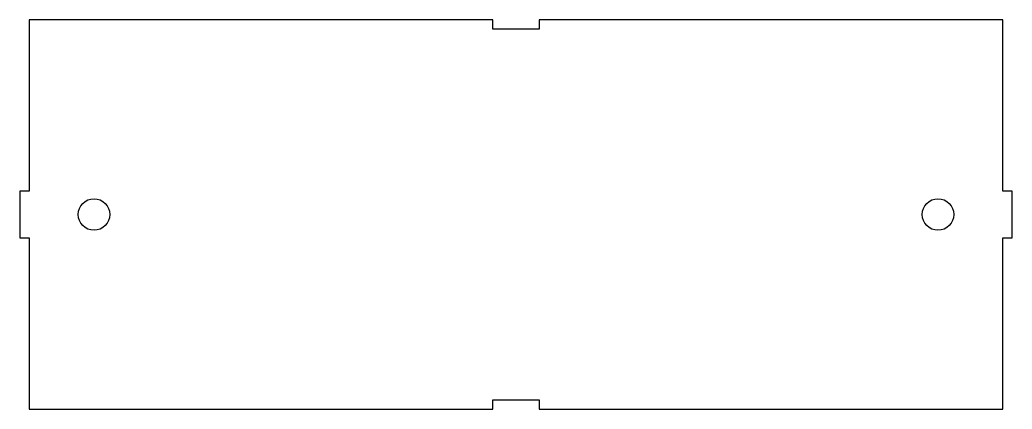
# Model space of a CAD drawing. Header units: millimetres. Extents: x -256 to -149, y 73 to 114.
import ezdxf

# ---------------------------------------------------------------- set-up
doc = ezdxf.new("R2010")
doc.units = ezdxf.units.MM
doc.layers.get('0').update_dxf_attribs({"linetype": 'CONTINUOUS'})

msp = doc.modelspace()

# ---------------------------------------------------------------- linework, layer by layer
msp.add_lwpolyline([(-150, 114.5), (-200, 114.5), (-200, 113.5), (-205, 113.5), (-205, 114.5), (-255, 114.5), (-255, 96), (-256, 96), (-256, 91), (-255, 91), (-255, 72.5), (-205, 72.5), (-205, 73.5), (-200, 73.5), (-200, 72.5), (-150, 72.5), (-150, 91), (-149, 91), (-149, 96), (-150, 96)], close=True)
for centre in [(-248, 93.5), (-157, 93.5)]:
    msp.add_circle(centre, 1.7)

doc.saveas('drawing.dxf')
